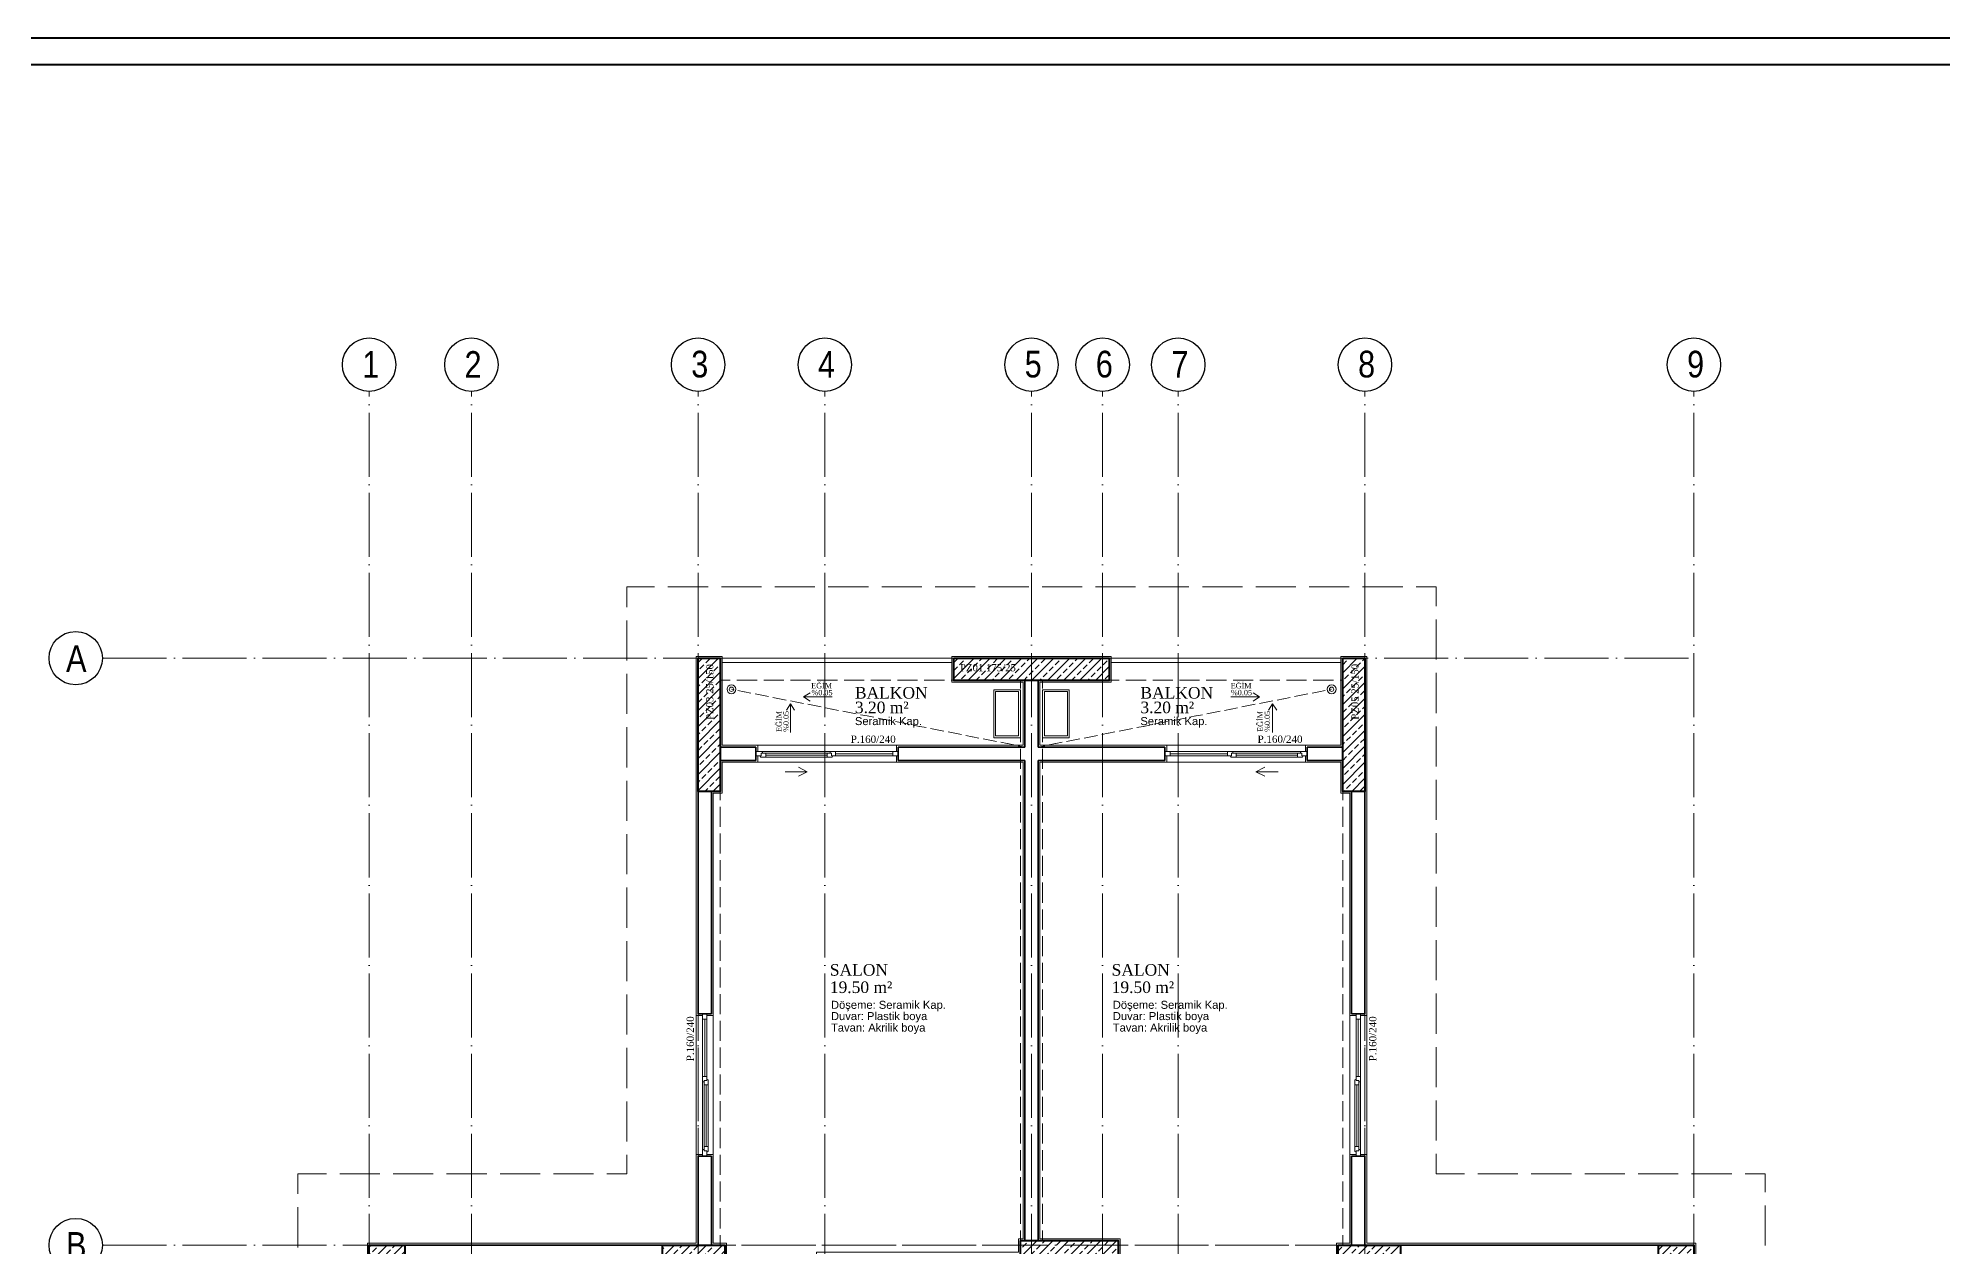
# Model space of a CAD drawing. Header units: millimetres. Extents: x 11587 to 81192, y -36083 to -25300.
# Drawn here: x 42554 to 44696, y -32942 to -31583 of the extents above; entities that cross this region are included whole.
import ezdxf

# ---------------------------------------------------------------- set-up
doc = ezdxf.new("R2010")
doc.units = ezdxf.units.MM
doc.linetypes.add('AKS', pattern=[30, 24, -3, 0, -3])
doc.linetypes.add('IZDUSUM1', pattern=[20, 7.5, -5, 7.5, 0])
for name, color, linetype, lineweight in [('rtm-aks balon', 20, 'Continuous', 25), ('rtm-aks balon yazı', 7, 'Continuous', 20), ('rtm-aks yeni', 7, 'AKS', 20), ('rtm-antet-02', 140, 'Continuous', 40), ('rtm-cam', 141, 'Continuous', 9), ('rtm-duv tugla', 22, 'Continuous', 35), ('rtm-izdusum-üst ince', 8, 'IZDUSUM1', 5), ('rtm-mhl-yazı-adı', 150, 'Continuous', 30), ('rtm-mhl-yazı-m2', 7, 'Continuous', 20), ('rtm-mhl-yazı-malzeme', 253, 'Continuous', 13), ('rtm-pen-ahsap', 35, 'Continuous', 13), ('rtm-plan katmanı-05', 205, 'Continuous', 20), ('rtm-plan katmanı-07', 135, 'Continuous', 9), ('rtm-sembol ok', 7, 'Continuous', 20), ('rtm-sıva', 252, 'Continuous', 15), ('rtm-tarama-betonarme', 51, 'Continuous', 15), ('rtm-tas_betonarme', 50, 'Continuous', 40), ('rtm-tefris vitrifiye', 9, 'Continuous', 9)]:
    doc.layers.add(name, color=color, linetype=linetype, lineweight=lineweight)
doc.styles.add('AKSYAZI', font='ARIALN.TTF')
doc.styles.add('ARIAL', font='times.ttf')
doc.styles.get("Standard").update_dxf_attribs({"font": 'arial.ttf'})
doc.styles.add('VAZ-OLCU', font='times.ttf', dxfattribs={"height": 60})
pattern_1 = [(45, (21096.76, 20249.116), (-8.980256, 8.980256), []), (45, (21105.74, 20249.116), (-8.980256, 8.980256), [6.35, -3.175])]
pattern_2 = [(45, (491158.407, 30119.077), (-8.98025612, 8.98025612), []), (45, (491167.387, 30119.077), (-8.98025612, 8.98025612), [6.35, -3.175])]

# ---------------------------------------------------------------- blocks, each defined once
blk = doc.blocks.new('KİRİŞA')
at = {"layer": 'rtm-izdusum-üst ince', "ltscale": 1.5}
for points in [[(22224.4, -52529.2), (22486.9, -52529.2)], [(22661.9, -52529.2), (22924.4, -52529.2)], [(22224.4, -52554.2), (22486.9, -52554.2)], [(22561.9, -53184.2), (22561.9, -52554.2)], [(22586.9, -53184.2), (22586.9, -52554.2)], [(22661.9, -52554.2), (22924.4, -52554.2)], [(22199.4, -53189.2), (22199.4, -52679.2)], [(22224.4, -53189.2), (22224.4, -52679.2)], [(22924.4, -53189.2), (22924.4, -52679.2)], [(22949.4, -53189.2), (22949.4, -52679.2)], [(21869.4, -53189.2), (22159.4, -53189.2)], [(22229.4, -53189.2), (22561.9, -53189.2)], [(22671.9, -53189.2), (22919.4, -53189.2)], [(22989.4, -53189.2), (23279.4, -53189.2)]]:
    blk.add_lwpolyline(points, dxfattribs=at)

msp = doc.modelspace()

# ---------------------------------------------------------------- hatches: boundary and pattern name
at = {"layer": 'rtm-tarama-betonarme'}
h = msp.add_hatch(dxfattribs=at)
h.set_pattern_fill('ANSI33', color=256, scale=2, style=0)
h.set_pattern_definition(pattern_1)
h.paths.add_polyline_path([(43296.19, -32430.13), (43296.19, -32280.13), (43321.19, -32280.13), (43321.19, -32430.13)])
h = msp.add_hatch(dxfattribs=at)
h.set_pattern_fill('ANSI33', color=256, scale=2, style=0)
h.set_pattern_definition(pattern_1)
h.paths.add_polyline_path([(43583.69, -32280.13), (43758.69, -32280.13), (43758.69, -32305.13), (43583.69, -32305.13)])
h = msp.add_hatch(dxfattribs=at)
h.set_pattern_fill('ANSI33', color=256, scale=2, style=0)
h.set_pattern_definition(pattern_1)
h.paths.add_polyline_path([(44021.19, -32430.13), (44021.19, -32280.13), (44046.19, -32280.13), (44046.19, -32430.13)])
h = msp.add_hatch(dxfattribs=at)
h.set_pattern_fill('ANSI33', color=256, scale=2, style=0)
h.set_pattern_definition(pattern_1)
h.paths.add_polyline_path([(42926.19, -32940.13), (42966.19, -32940.13), (42966.19, -33020.13), (42926.19, -33020.13)])
h = msp.add_hatch(dxfattribs=at)
h.set_pattern_fill('ANSI33', color=256, scale=2, style=0)
h.set_pattern_definition(pattern_1)
h.paths.add_polyline_path([(43326.19, -32940.13), (43326.19, -32975.13), (43256.19, -32975.13), (43256.19, -32940.13)])
h = msp.add_hatch(dxfattribs=at)
h.set_pattern_fill('ANSI33', color=256, scale=2, style=0)
h.set_pattern_definition(pattern_2)
h.paths.add_polyline_path([(43768.69, -32935.13), (43768.69, -32965.13), (43658.69, -32965.13), (43658.69, -32935.13)])
h = msp.add_hatch(dxfattribs=at)
h.set_pattern_fill('ANSI33', color=256, scale=2, style=0)
h.set_pattern_definition(pattern_2)
h.paths.add_polyline_path([(44086.19, -32940.13), (44086.19, -32975.13), (44016.19, -32975.13), (44016.19, -32940.13)])
h = msp.add_hatch(dxfattribs=at)
h.set_pattern_fill('ANSI33', color=256, scale=2, style=0)
h.set_pattern_definition(pattern_2)
h.paths.add_polyline_path([(44416.19, -33020.13), (44376.19, -33020.13), (44376.19, -32940.13), (44416.19, -32940.13)])

# ---------------------------------------------------------------- linework, layer by layer
at = {"layer": 'rtm-aks balon'}
for centre in [(42926.19, -31950.13), (43041.19, -31950.13), (43296.19, -31950.13), (43438.69, -31950.13), (43671.19, -31950.13), (43751.19, -31950.13), (43836.19, -31950.13), (44046.19, -31950.13), (44416.19, -31950.13), (42596.19, -32280.13), (42596.19, -32940.13)]:
    msp.add_circle(centre, 30, dxfattribs=at)
at = {"layer": 'rtm-aks yeni', "ltscale": 3}
for p, q in [((42926.19, -35680.13), (42926.19, -31980.13)), ((43041.19, -35680.13), (43041.19, -31980.13)), ((43296.19, -35680.13), (43296.19, -31980.13)), ((43438.69, -35680.13), (43438.69, -31980.13)), ((43671.19, -35680.13), (43671.19, -31980.13)), ((43751.19, -35680.13), (43751.19, -31980.13)), ((43836.19, -35680.13), (43836.19, -31980.13)), ((44046.19, -35680.13), (44046.19, -31980.13)), ((44416.19, -35680.13), (44416.19, -31980.13)), ((42626.19, -32280.13), (44416.19, -32280.13)), ((42626.19, -32940.13), (44416.19, -32940.13))]:
    msp.add_line(p, q, dxfattribs=at)
at = {"layer": 'rtm-antet-02'}
msp.add_lwpolyline([(42481.61, -31582.89), (42481.61, -36082.89), (51136.61, -36082.89), (51136.61, -31582.89), (42481.61, -31582.89)], dxfattribs=at)
msp.add_lwpolyline([(42511.61, -31612.89), (42511.61, -36052.89), (51106.61, -36052.89), (51106.61, -31612.89)], close=True, dxfattribs=at)
at = {"layer": 'rtm-cam'}
for p, q in [((43372.19, -32389.38), (43441.19, -32389.38)), ((43450.69, -32387.63), (43515.19, -32387.63)), ((43891.69, -32387.63), (43827.19, -32387.63)), ((43970.19, -32389.38), (43901.19, -32389.38)), ((43303.69, -32750.63), (43303.69, -32686.13)), ((44038.69, -32750.63), (44038.69, -32686.13)), ((43305.44, -32829.13), (43305.44, -32760.13)), ((44036.94, -32829.13), (44036.94, -32760.13))]:
    msp.add_line(p, q, dxfattribs=at)
at = {"layer": 'rtm-duv tugla'}
for points in [[(43663.69, -32380.13), (43663.69, -32305.13)], [(43678.69, -32380.13), (43678.69, -32305.13)], [(43321.19, -32380.13), (43361.19, -32380.13)], [(43361.19, -32380.13), (43361.19, -32395.13)], [(43521.19, -32380.13), (43663.69, -32380.13)], [(43521.19, -32380.13), (43521.19, -32395.13)], [(43678.69, -32380.13), (43821.19, -32380.13)], [(43821.19, -32380.13), (43821.19, -32395.13)], [(43981.19, -32380.13), (44021.19, -32380.13)], [(43981.19, -32380.13), (43981.19, -32395.13)], [(43321.19, -32395.13), (43361.19, -32395.13)], [(43521.19, -32395.13), (43663.69, -32395.13)], [(43663.69, -32935.13), (43663.69, -32395.13)], [(43678.69, -32395.13), (43821.19, -32395.13)], [(43678.69, -32935.13), (43678.69, -32395.13)], [(43981.19, -32395.13), (44021.19, -32395.13)], [(43296.19, -32430.13), (43296.19, -32680.13)], [(43311.19, -32430.13), (43311.19, -32680.13)], [(44031.19, -32430.13), (44031.19, -32680.13)], [(44046.19, -32430.13), (44046.19, -32680.13)], [(43296.19, -32680.13), (43311.19, -32680.13)], [(44046.19, -32680.13), (44031.19, -32680.13)], [(43296.19, -32840.13), (43311.19, -32840.13)], [(43296.19, -32840.13), (43296.19, -32940.13)], [(43311.19, -32840.13), (43311.19, -32940.13)], [(44046.19, -32840.13), (44031.19, -32840.13)], [(44031.19, -32840.13), (44031.19, -32940.13)], [(44046.19, -32840.13), (44046.19, -32940.13)], [(42966.19, -32940.13), (43256.19, -32940.13)], [(44086.19, -32940.13), (44376.19, -32940.13)]]:
    msp.add_lwpolyline(points, dxfattribs=at)
at = {"layer": 'rtm-izdusum-üst ince', "ltscale": 3}
msp.add_lwpolyline([(44416.19, -34180.13), (44496.19, -34180.13), (44496.19, -32860.13), (44126.19, -32860.13), (44126.19, -32200.13), (43216.19, -32200.13), (43216.19, -32860.13), (42846.19, -32860.13), (42846.19, -34685.13), (42961.19, -34685.13), (42961.19, -35350.13), (50656.19, -35350.13), (50656.19, -34685.13), (50771.19, -34685.13), (50771.19, -32860.13), (50401.19, -32860.13), (50401.19, -32200.13), (49491.19, -32200.13), (49491.19, -32860.13), (49121.19, -32860.13), (49121.19, -34180.13), (49201.19, -34180.13)], dxfattribs=at)
at = {"layer": 'rtm-izdusum-üst ince'}
for points in [[(43663.69, -32380.13), (43333.69, -32315.13)], [(43678.69, -32380.13), (44008.69, -32315.13)]]:
    msp.add_lwpolyline(points, dxfattribs=at)
at = {"layer": 'rtm-pen-ahsap'}
for p, q in [((43368.69, -32385.13), (43361.19, -32385.13)), ((43361.19, -32390.13), (43367.19, -32390.13)), ((43367.19, -32387.13), (43372.19, -32387.13)), ((43367.19, -32387.13), (43367.19, -32390.13)), ((43368.69, -32385.13), (43368.69, -32387.13)), ((43441.19, -32387.13), (43372.19, -32387.13)), ((43372.19, -32387.13), (43372.19, -32391.63)), ((43446.19, -32387.13), (43441.19, -32387.13)), ((43441.19, -32387.13), (43441.19, -32391.63)), ((43452.19, -32385.13), (43444.69, -32385.13)), ((43444.69, -32387.13), (43444.69, -32385.13)), ((43446.19, -32387.13), (43446.19, -32390.13)), ((43446.19, -32390.13), (43450.69, -32390.13)), ((43450.69, -32385.13), (43450.69, -32390.13)), ((43510.19, -32390.13), (43450.69, -32390.13)), ((43452.19, -32385.13), (43521.19, -32385.13)), ((43510.19, -32390.13), (43515.83, -32390.13)), ((43515.19, -32385.13), (43515.19, -32390.13)), ((43521.19, -32390.13), (43515.19, -32390.13)), ((43890.19, -32385.13), (43821.19, -32385.13)), ((43821.19, -32390.13), (43827.19, -32390.13)), ((43832.19, -32390.13), (43826.56, -32390.13)), ((43827.19, -32385.13), (43827.19, -32390.13)), ((43832.19, -32390.13), (43891.69, -32390.13)), ((43890.19, -32385.13), (43897.69, -32385.13)), ((43891.69, -32385.13), (43891.69, -32390.13)), ((43896.19, -32390.13), (43891.69, -32390.13)), ((43896.19, -32387.13), (43901.19, -32387.13)), ((43896.19, -32387.13), (43896.19, -32390.13)), ((43897.69, -32387.13), (43897.69, -32385.13)), ((43901.19, -32387.13), (43970.19, -32387.13)), ((43901.19, -32387.13), (43901.19, -32391.63)), ((43975.19, -32387.13), (43970.19, -32387.13)), ((43970.19, -32387.13), (43970.19, -32391.63)), ((43973.69, -32385.13), (43973.69, -32387.13)), ((43973.69, -32385.13), (43981.19, -32385.13)), ((43975.19, -32387.13), (43975.19, -32390.13)), ((43981.19, -32390.13), (43975.19, -32390.13)), ((43366.56, -32391.63), (43372.19, -32391.63)), ((43441.19, -32391.63), (43372.19, -32391.63)), ((43446.83, -32391.63), (43441.19, -32391.63)), ((43895.56, -32391.63), (43901.19, -32391.63)), ((43901.19, -32391.63), (43970.19, -32391.63)), ((43975.83, -32391.63), (43970.19, -32391.63)), ((43301.19, -32749.13), (43301.19, -32680.13)), ((43301.19, -32686.13), (43306.19, -32686.13)), ((43306.19, -32680.13), (43306.19, -32686.13)), ((43306.19, -32691.13), (43306.19, -32685.5)), ((43306.19, -32691.13), (43306.19, -32750.63)), ((44036.19, -32680.13), (44036.19, -32686.13)), ((44036.19, -32691.13), (44036.19, -32685.5)), ((44041.19, -32686.13), (44036.19, -32686.13)), ((44036.19, -32691.13), (44036.19, -32750.63)), ((44041.19, -32749.13), (44041.19, -32680.13)), ((43301.19, -32749.13), (43301.19, -32756.63)), ((43301.19, -32750.63), (43306.19, -32750.63)), ((43303.19, -32755.13), (43303.19, -32760.13)), ((43303.19, -32755.13), (43306.19, -32755.13)), ((43306.19, -32755.13), (43306.19, -32750.63)), ((43307.69, -32754.5), (43307.69, -32760.13)), ((44034.69, -32754.5), (44034.69, -32760.13)), ((44036.19, -32755.13), (44036.19, -32750.63)), ((44041.19, -32750.63), (44036.19, -32750.63)), ((44039.19, -32755.13), (44036.19, -32755.13)), ((44039.19, -32755.13), (44039.19, -32760.13)), ((44041.19, -32749.13), (44041.19, -32756.63)), ((43303.19, -32756.63), (43301.19, -32756.63)), ((43303.19, -32760.13), (43303.19, -32829.13)), ((43303.19, -32760.13), (43307.69, -32760.13)), ((43307.69, -32760.13), (43307.69, -32829.13)), ((44034.69, -32760.13), (44034.69, -32829.13)), ((44039.19, -32760.13), (44034.69, -32760.13)), ((44039.19, -32756.63), (44041.19, -32756.63)), ((44039.19, -32760.13), (44039.19, -32829.13)), ((43301.19, -32832.63), (43303.19, -32832.63)), ((43301.19, -32832.63), (43301.19, -32840.13)), ((43303.19, -32834.13), (43303.19, -32829.13)), ((43303.19, -32829.13), (43307.69, -32829.13)), ((43303.19, -32834.13), (43306.19, -32834.13)), ((43306.19, -32840.13), (43306.19, -32834.13)), ((43307.69, -32834.77), (43307.69, -32829.13)), ((44034.69, -32834.77), (44034.69, -32829.13)), ((44039.19, -32829.13), (44034.69, -32829.13)), ((44036.19, -32840.13), (44036.19, -32834.13)), ((44039.19, -32834.13), (44036.19, -32834.13)), ((44039.19, -32834.13), (44039.19, -32829.13)), ((44041.19, -32832.63), (44039.19, -32832.63)), ((44041.19, -32832.63), (44041.19, -32840.13))]:
    msp.add_line(p, q, dxfattribs=at)
for points in [[(43366.56, -32391.63), (43365.69, -32390.13)], [(43446.83, -32391.63), (43447.69, -32390.13)], [(43895.56, -32391.63), (43894.69, -32390.13)], [(43975.83, -32391.63), (43976.69, -32390.13)], [(43307.69, -32754.5), (43306.19, -32753.63)], [(44034.69, -32754.5), (44036.19, -32753.63)], [(43307.69, -32834.77), (43306.19, -32835.64)], [(44034.69, -32834.77), (44036.19, -32835.64)]]:
    msp.add_lwpolyline(points, dxfattribs=at)
at = {"layer": 'rtm-plan katmanı-05'}
for points in [[(43580.69, -32280.06), (43324.19, -32280.06)], [(43761.69, -32280.06), (44018.19, -32280.06)], [(43580.69, -32285.06), (43324.19, -32285.06)], [(43761.69, -32285.06), (44018.19, -32285.06)]]:
    msp.add_lwpolyline(points, dxfattribs=at)
at = {"layer": 'rtm-plan katmanı-05', "ltscale": 0.6}
for points in [[(43519.19, -32378.13), (43363.19, -32378.13)], [(43823.19, -32378.13), (43979.19, -32378.13)], [(43519.19, -32397.13), (43363.19, -32397.13)], [(43823.19, -32397.13), (43979.19, -32397.13)], [(43294.19, -32682.13), (43294.19, -32838.13)], [(43313.19, -32682.13), (43313.19, -32838.13)], [(44029.19, -32682.13), (44029.19, -32838.13)], [(44048.19, -32682.13), (44048.19, -32838.13)]]:
    msp.add_lwpolyline(points, dxfattribs=at)
at = {"layer": 'rtm-plan katmanı-05'}
for centre, radius in [((43333.69, -32315.13), 5), ((43333.69, -32315.13), 2.5), ((44008.69, -32315.13), 5), ((44008.69, -32315.13), 2.5)]:
    msp.add_circle(centre, radius, dxfattribs=at)
at = {"layer": 'rtm-plan katmanı-07'}
for points in [[(43444.69, -32385.13), (43368.69, -32385.13)], [(43897.69, -32385.13), (43973.69, -32385.13)], [(43301.19, -32756.63), (43301.19, -32832.63)], [(44041.19, -32756.63), (44041.19, -32832.63)]]:
    msp.add_lwpolyline(points, dxfattribs=at)
at = {"layer": 'rtm-sembol ok'}
for points in [[(43414.64, -32323.75), (43422.04, -32319.08)], [(43446.96, -32323.75), (43414.64, -32323.75)], [(43414.64, -32323.75), (43422.04, -32328.42)], [(43895.42, -32323.75), (43927.75, -32323.75)], [(43927.75, -32323.75), (43920.34, -32319.08)], [(43927.75, -32323.75), (43920.34, -32328.42)], [(43400.12, -32331.36), (43395.45, -32338.76)], [(43400.12, -32363.69), (43400.12, -32331.36)], [(43400.12, -32331.36), (43404.79, -32338.76)], [(43942.26, -32331.36), (43937.59, -32338.76)], [(43942.26, -32363.69), (43942.26, -32331.36)], [(43942.26, -32331.36), (43946.93, -32338.76)], [(43393.94, -32407.82), (43418.94, -32407.82)], [(43418.94, -32407.82), (43408.94, -32402.82)], [(43418.94, -32407.82), (43408.94, -32412.82)], [(43923.44, -32407.82), (43933.44, -32402.82)], [(43948.44, -32407.82), (43923.44, -32407.82)], [(43923.44, -32407.82), (43933.44, -32412.82)]]:
    msp.add_lwpolyline(points, dxfattribs=at)
at = {"layer": 'rtm-sıva'}
for points in [[(43294.19, -32682.13), (43294.19, -32278.13), (43323.19, -32278.13), (43323.19, -32378.13), (43363.19, -32378.13), (43363.19, -32385.13)], [(43519.19, -32385.13), (43519.19, -32378.13), (43661.69, -32378.13), (43661.69, -32307.13), (43581.69, -32307.13), (43581.69, -32278.13), (43760.69, -32278.13), (43760.69, -32307.13), (43680.69, -32307.13), (43680.69, -32378.13), (43823.19, -32378.13), (43823.19, -32385.13)], [(44048.19, -32682.13), (44048.19, -32278.13), (44019.19, -32278.13), (44019.19, -32378.13), (43979.19, -32378.13), (43979.19, -32385.13)], [(43313.19, -32682.13), (43313.19, -32432.13), (43323.19, -32432.13), (43323.19, -32397.13), (43363.19, -32397.13), (43363.19, -32390.13)], [(43589.19, -32980.13), (43589.19, -32967.13), (43429.19, -32967.13), (43429.19, -32948.13), (43656.69, -32948.13), (43656.69, -32933.13), (43661.69, -32933.13), (43661.69, -32397.13), (43519.19, -32397.13), (43519.19, -32390.13)], [(43823.19, -32390.13), (43823.19, -32397.13), (43680.69, -32397.13), (43680.69, -32933.13), (43770.69, -32933.13), (43770.69, -32953.13), (43913.19, -32953.13), (43913.19, -32967.13), (43753.19, -32967.13), (43753.19, -32980.13)], [(44029.19, -32682.13), (44029.19, -32432.13), (44019.19, -32432.13), (44019.19, -32397.13), (43979.19, -32397.13), (43979.19, -32390.13)], [(43294.19, -32682.13), (43301.19, -32682.13)], [(43306.19, -32682.13), (43313.19, -32682.13)], [(44036.19, -32682.13), (44029.19, -32682.13)], [(44048.19, -32682.13), (44041.19, -32682.13)], [(42931.19, -33052.13), (42924.19, -33052.13), (42924.19, -32938.13), (43294.19, -32938.13), (43294.19, -32838.13)], [(43294.19, -32838.13), (43301.19, -32838.13)], [(43306.19, -32838.13), (43313.19, -32838.13)], [(43313.19, -33045.13), (43313.19, -32977.13), (43328.19, -32977.13), (43328.19, -32938.13), (43313.19, -32938.13), (43313.19, -32838.13)], [(44029.19, -33045.13), (44029.19, -32977.13), (44014.19, -32977.13), (44014.19, -32938.13), (44029.19, -32938.13), (44029.19, -32838.13)], [(44036.19, -32838.13), (44029.19, -32838.13)], [(44048.19, -32838.13), (44041.19, -32838.13)], [(44411.19, -33052.13), (44418.19, -33052.13), (44418.19, -32938.13), (44048.19, -32938.13), (44048.19, -32838.13)]]:
    msp.add_lwpolyline(points, dxfattribs=at)
at = {"layer": 'rtm-tas_betonarme'}
for points in [[(43296.19, -32280.13), (43321.19, -32280.13), (43321.19, -32430.13), (43296.19, -32430.13)], [(43583.69, -32280.13), (43758.69, -32280.13), (43758.69, -32305.13), (43583.69, -32305.13)], [(44021.19, -32280.13), (44046.19, -32280.13), (44046.19, -32430.13), (44021.19, -32430.13)], [(42926.19, -32940.13), (42966.19, -32940.13), (42966.19, -33020.13), (42926.19, -33020.13)], [(43256.19, -32940.13), (43326.19, -32940.13), (43326.19, -32975.13), (43256.19, -32975.13)], [(43658.69, -32935.13), (43768.69, -32935.13), (43768.69, -32965.13), (43658.69, -32965.13)], [(44016.19, -32940.13), (44086.19, -32940.13), (44086.19, -32975.13), (44016.19, -32975.13)], [(44376.19, -32940.13), (44416.19, -32940.13), (44416.19, -33020.13), (44376.19, -33020.13)]]:
    msp.add_lwpolyline(points, close=True, dxfattribs=at)
at = {"layer": 'rtm-tefris vitrifiye'}
for points in [[(43628.69, -32315.63), (43658.69, -32315.63), (43658.69, -32369.63), (43628.69, -32369.63)], [(43630.69, -32317.63), (43656.69, -32317.63), (43656.69, -32367.63), (43630.69, -32367.63)], [(43683.69, -32315.63), (43713.69, -32315.63), (43713.69, -32369.63), (43683.69, -32369.63)], [(43685.69, -32317.63), (43711.69, -32317.63), (43711.69, -32367.63), (43685.69, -32367.63)]]:
    msp.add_lwpolyline(points, close=True, dxfattribs=at)

# ---------------------------------------------------------------- block references
at = {"layer": 'rtm-izdusum-üst ince'}
msp.add_blockref('KİRİŞA', (21096.76, 20249.12), dxfattribs=at)

# ---------------------------------------------------------------- texts
at = {"layer": 'rtm-aks balon yazı', "char_height": 30, "width": 27.7214, "attachment_point": 7, "style": 'AKSYAZI'}
for s, insert in [('1', (42918.5, -31964.9)), ('2', (43033.5, -31964.9)), ('3', (43288.5, -31964.9)), ('4', (43431, -31964.9)), ('5', (43663.5, -31964.9)), ('6', (43743.5, -31964.9)), ('7', (43828.5, -31964.9)), ('8', (44038.5, -31964.9)), ('9', (44408.5, -31964.9)), ('A', (42585.4, -32295.55)), ('B', (42585.4, -32955.55))]:
    msp.add_mtext(s, dxfattribs=dict(at, insert=insert))
at = {"layer": 'rtm-mhl-yazı-adı', "style": 'ARIAL'}
for s, height, p in [('EĞİM', 6, (43423.41, -32314.08)), ('%%%0.05', 6, (43423.75, -32321.84)), ('BALKON', 13, (43472.56, -32325.61)), ('BALKON', 13, (43793.63, -32325.61)), ('EĞİM', 6, (43895.15, -32314.08)), ('%%%0.05', 6, (43895.49, -32321.84)), ('SALON', 13, (43444.34, -32637.21)), ('SALON', 13, (43761.29, -32637.21))]:
    msp.add_text(s, height=height, dxfattribs=at).set_placement(p)
for s, p in [('EĞİM', (43390.11, -32363.07)), ('%%%0.05', (43398.1, -32363.07)), ('EĞİM', (43931.33, -32363.07)), ('%%%0.05', (43939.33, -32363.07))]:
    msp.add_text(s, height=6, rotation=90, dxfattribs=at).set_placement(p)
at = {"layer": 'rtm-mhl-yazı-m2', "style": 'ARIAL'}
for s, p in [('PZ03 25/150', (43313.24, -32349.61)), ('PZ05 25/150', (44038.95, -32349.38))]:
    msp.add_text(s, height=8, rotation=90, dxfattribs=at).set_placement(p)
for s, height, p in [('PZ01 175/25', 8, (43590.74, -32294.84)), ('3.20 m² ', 13, (43472.56, -32342.02)), ('3.20 m² ', 13, (43793.63, -32342.02)), ('19.50 m² ', 13, (43444.34, -32656.7)), ('19.50 m² ', 13, (43761.29, -32656.7))]:
    msp.add_text(s, height=height, dxfattribs=at).set_placement(p)
at = {"layer": 'rtm-mhl-yazı-malzeme'}
for s, p in [('Seramik Kap.', (43472.56, -32355.43)), ('Seramik Kap.', (43793.63, -32355.43)), ('Döşeme: Seramik Kap.', (43445.63, -32674.47)), ('Döşeme: Seramik Kap.', (43762.57, -32674.47)), ('Tavan: Akrilik boya ', (43445.63, -32700.07)), ('Duvar: Plastik boya ', (43445.63, -32687.14)), ('Tavan: Akrilik boya ', (43762.57, -32700.07)), ('Duvar: Plastik boya ', (43762.57, -32687.14))]:
    msp.add_text(s, height=9, dxfattribs=at).set_placement(p)
at = {"layer": 'rtm-mhl-yazı-malzeme', "style": 'VAZ-OLCU'}
for rotation, p in [(359.9602, (43467.89, -32375.38)), (359.9602, (43925.43, -32375.38)), (89.9602, (43291.44, -32733.44)), (89.9602, (44058.97, -32733.44))]:
    msp.add_text('P.160/240', height=8.192, rotation=rotation, dxfattribs=at).set_placement(p)

doc.saveas('drawing.dxf')
